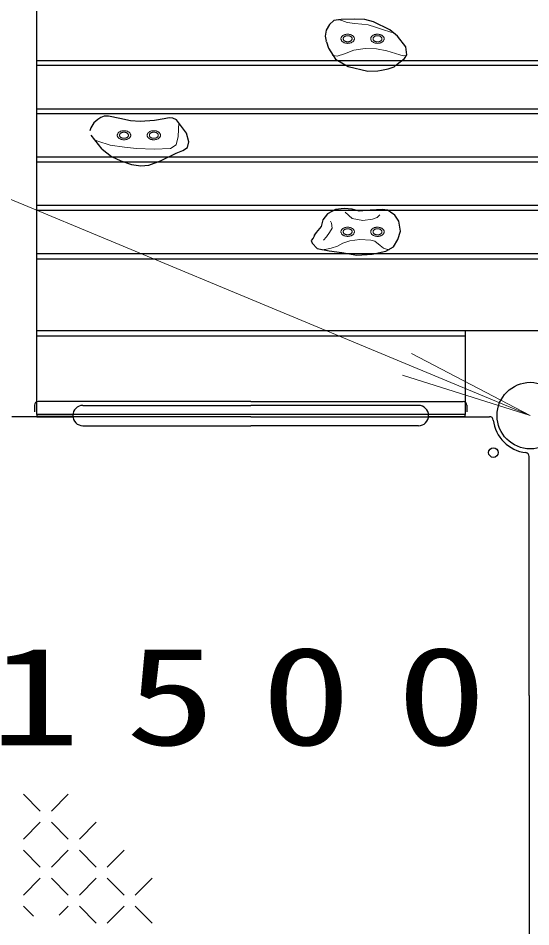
# Model space of a CAD drawing. Units: millimetres on the paper, scale 1:60. Extents: x -385 to 0, y -594 to 267.
# Drawn here: x -297.56 to -286.1, y 154.32 to 174.62 of the extents above; entities that cross this region are included whole.
import ezdxf

# ---------------------------------------------------------------- set-up
doc = ezdxf.new("R2010")
doc.units = ezdxf.units.MM
doc.linetypes.add('USER1', pattern=[4.5, 2.5, -2])
doc.layers.add('LY_1', color=7, linetype='Continuous', lineweight=25)
doc.styles.add('ＭＳ ゴシック', font='')
doc.styles.get('ＭＳ ゴシック').set_extended_font_data('MS Gothic')

msp = doc.modelspace()

# ---------------------------------------------------------------- linework, layer by layer
at = {"layer": 'LY_1'}
for p, q in [((-297.149, 185.416), (-297.149, 165.765)), ((-290.662, 174.084), (-290.671, 174.102)), ((-297.149, 173.671), (-275.066, 173.671)), ((-297.149, 173.563), (-275.066, 173.563)), ((-297.149, 172.593), (-275.066, 172.593)), ((-297.149, 172.485), (-275.066, 172.485)), ((-295.679, 171.687), (-295.923, 172.003)), ((-297.149, 171.515), (-275.066, 171.515)), ((-297.149, 171.408), (-275.066, 171.408)), ((-297.149, 170.438), (-275.066, 170.438)), ((-297.149, 170.33), (-275.066, 170.33)), ((-290.933, 169.765), (-290.929, 169.78)), ((-297.149, 169.36), (-275.066, 169.36)), ((-297.149, 169.242), (-275.066, 169.242)), ((-297.149, 167.638), (-275.066, 167.638)), ((-287.566, 167.638), (-287.566, 165.765)), ((-287.566, 167.515), (-297.149, 167.515)), ((-292.358, 166.057), (-297.108, 166.057)), ((-292.358, 166.057), (-287.608, 166.057)), ((-297.191, 165.973), (-297.191, 165.823)), ((-296.108, 165.967), (-292.358, 165.967)), ((-288.608, 165.967), (-292.358, 165.967)), ((-287.524, 165.973), (-287.524, 165.823)), ((-292.358, 165.715), (-297.697, 165.715)), ((-287.566, 165.765), (-297.149, 165.765)), ((-297.141, 165.767), (-297.141, 165.713)), ((-297.141, 165.767), (-296.333, 165.767)), ((-297.141, 165.713), (-296.333, 165.713)), ((-292.358, 165.715), (-287.018, 165.715)), ((-287.574, 165.767), (-288.382, 165.767)), ((-287.574, 165.713), (-288.382, 165.713)), ((-287.574, 165.767), (-287.574, 165.713)), ((-296.108, 165.513), (-292.358, 165.513)), ((-288.608, 165.513), (-292.358, 165.513)), ((-286.133, 159.49), (-286.133, 164.83)), ((-286.133, 159.49), (-286.133, 154.15))]:
    msp.add_line(p, q, dxfattribs=at)
at = {"layer": 'LY_1', "lineweight": 13}
for p, q in [((-305.429, 173.767), (-286.108, 165.74)), ((-286.108, 165.74), (-288.767, 167.128)), ((-286.108, 165.74), (-288.968, 166.645)), ((-297.064, 156.908), (-297.439, 157.283)), ((-296.439, 157.283), (-296.814, 156.908)), ((-297.064, 156.658), (-297.439, 156.283)), ((-296.439, 156.283), (-296.814, 156.658)), ((-295.814, 156.658), (-296.189, 156.283)), ((-297.064, 155.658), (-297.439, 156.033)), ((-296.439, 156.033), (-296.814, 155.658)), ((-295.814, 155.658), (-296.189, 156.033)), ((-295.189, 156.033), (-295.564, 155.658)), ((-297.064, 155.408), (-297.439, 155.033)), ((-296.439, 155.033), (-296.814, 155.408)), ((-295.814, 155.408), (-296.189, 155.033)), ((-295.189, 155.033), (-295.564, 155.408)), ((-294.564, 155.408), (-294.939, 155.033)), ((-297.217, 154.561), (-297.439, 154.783)), ((-296.439, 154.783), (-296.639, 154.584)), ((-295.814, 154.408), (-296.189, 154.783)), ((-295.189, 154.783), (-295.564, 154.408)), ((-294.564, 154.408), (-294.939, 154.783))]:
    msp.add_line(p, q, dxfattribs=at)
at = {"layer": 'LY_1'}
for points in [[(-290.662, 174.084), (-290.619, 173.948), (-290.462, 173.703), (-290.179, 173.534), (-289.736, 173.431), (-289.514, 173.44), (-289.431, 173.457), (-289.288, 173.487), (-289.153, 173.525), (-289.083, 173.59), (-288.918, 173.715), (-288.87, 173.795), (-288.892, 173.978), (-289.079, 174.215), (-289.248, 174.354), (-289.61, 174.531), (-289.805, 174.584), (-290.032, 174.59), (-290.336, 174.587), (-290.501, 174.561), (-290.593, 174.472), (-290.671, 174.348), (-290.697, 174.215), (-290.671, 174.102)], [(-295.679, 171.687), (-295.471, 171.527), (-295.259, 171.429), (-295.024, 171.348), (-294.811, 171.319), (-294.636, 171.335), (-294.373, 171.432), (-294.027, 171.599), (-293.879, 171.658), (-293.769, 171.724), (-293.741, 171.856), (-293.792, 172.047), (-293.93, 172.223), (-294.018, 172.345), (-294.096, 172.383), (-294.179, 172.389), (-294.29, 172.37), (-294.511, 172.327), (-294.83, 172.308), (-295.042, 172.32), (-295.282, 172.374), (-295.536, 172.43), (-295.633, 172.427), (-295.707, 172.399), (-295.776, 172.349), (-295.863, 172.276), (-295.933, 172.167), (-295.953, 172.099)], [(-290.933, 169.765), (-290.964, 169.706), (-291.003, 169.652), (-290.981, 169.59), (-290.872, 169.474), (-290.606, 169.421), (-290.322, 169.379), (-289.986, 169.326), (-289.642, 169.347), (-289.341, 169.409), (-289.166, 169.507), (-289.07, 169.676), (-289.009, 169.86), (-289.048, 170.079), (-289.135, 170.213), (-289.236, 170.284), (-289.301, 170.329), (-289.415, 170.344), (-289.685, 170.329), (-289.93, 170.305), (-290.091, 170.349), (-290.27, 170.364), (-290.462, 170.341), (-290.641, 170.249), (-290.745, 170.112), (-290.785, 169.964), (-290.894, 169.827), (-290.929, 169.78)]]:
    msp.add_lwpolyline(points, dxfattribs=at)
at = {"layer": 'LY_1', "linetype": 'USER1', "lineweight": 13}
for points in [[(-290.406, 174.583), (-290.319, 174.564), (-290.201, 174.522), (-290.027, 174.493), (-289.875, 174.481), (-289.731, 174.463), (-289.566, 174.416), (-289.414, 174.363), (-289.222, 174.306), (-289.157, 174.284)], [(-288.874, 173.782), (-288.948, 173.774), (-289.022, 173.795), (-289.314, 173.886), (-289.549, 173.934), (-289.797, 173.94), (-290.049, 173.901), (-290.258, 173.818), (-290.427, 173.768), (-290.506, 173.78), (-290.537, 173.79)], [(-293.965, 172.283), (-293.981, 171.975), (-294.025, 171.788), (-294.152, 171.708), (-294.519, 171.692), (-294.911, 171.705), (-295.18, 171.738), (-295.498, 171.782), (-295.772, 171.865), (-295.838, 171.893)], [(-289.264, 169.441), (-289.323, 169.453), (-289.393, 169.48), (-289.463, 169.539), (-289.585, 169.637), (-289.676, 169.661), (-289.921, 169.673), (-290.139, 169.64), (-290.3, 169.593), (-290.418, 169.525), (-290.558, 169.48), (-290.667, 169.453), (-290.774, 169.442)]]:
    msp.add_lwpolyline(points, dxfattribs=at)
at = {"layer": 'LY_1', "lineweight": 13}
for points in [[(-290.341, 174.155), (-290.34, 174.147), (-290.339, 174.138), (-290.336, 174.129), (-290.332, 174.121), (-290.327, 174.112), (-290.321, 174.104), (-290.314, 174.097), (-290.306, 174.09), (-290.297, 174.083), (-290.287, 174.077), (-290.277, 174.072), (-290.266, 174.067), (-290.254, 174.063), (-290.242, 174.06), (-290.23, 174.057), (-290.217, 174.055), (-290.204, 174.054), (-290.191, 174.053), (-290.178, 174.054), (-290.165, 174.055), (-290.152, 174.057), (-290.14, 174.06), (-290.127, 174.063), (-290.116, 174.067), (-290.105, 174.072), (-290.094, 174.077), (-290.085, 174.083), (-290.076, 174.09), (-290.068, 174.097), (-290.061, 174.104), (-290.055, 174.112), (-290.05, 174.121), (-290.046, 174.129), (-290.043, 174.138), (-290.041, 174.147), (-290.041, 174.155), (-290.041, 174.164), (-290.043, 174.173), (-290.046, 174.182), (-290.05, 174.19), (-290.055, 174.199), (-290.061, 174.206), (-290.068, 174.214), (-290.076, 174.221), (-290.085, 174.228), (-290.094, 174.234), (-290.105, 174.239), (-290.116, 174.244), (-290.127, 174.248), (-290.14, 174.251), (-290.152, 174.254), (-290.165, 174.256), (-290.178, 174.257), (-290.191, 174.257), (-290.204, 174.257), (-290.217, 174.256), (-290.23, 174.254), (-290.242, 174.251), (-290.254, 174.248), (-290.266, 174.244), (-290.277, 174.239), (-290.287, 174.234), (-290.297, 174.228), (-290.306, 174.221), (-290.314, 174.214), (-290.321, 174.206), (-290.327, 174.199), (-290.332, 174.19), (-290.336, 174.182), (-290.339, 174.173), (-290.34, 174.164)], [(-290.291, 174.155), (-290.29, 174.15), (-290.289, 174.144), (-290.287, 174.138), (-290.285, 174.132), (-290.282, 174.127), (-290.277, 174.121), (-290.273, 174.116), (-290.267, 174.112), (-290.262, 174.107), (-290.255, 174.103), (-290.248, 174.1), (-290.241, 174.097), (-290.233, 174.094), (-290.225, 174.092), (-290.217, 174.09), (-290.208, 174.089), (-290.2, 174.088), (-290.191, 174.087), (-290.182, 174.088), (-290.174, 174.089), (-290.165, 174.09), (-290.157, 174.092), (-290.149, 174.094), (-290.141, 174.097), (-290.134, 174.1), (-290.127, 174.103), (-290.12, 174.107), (-290.114, 174.112), (-290.109, 174.116), (-290.104, 174.121), (-290.1, 174.127), (-290.097, 174.132), (-290.094, 174.138), (-290.092, 174.144), (-290.091, 174.15), (-290.091, 174.155), (-290.091, 174.161), (-290.092, 174.167), (-290.094, 174.173), (-290.097, 174.179), (-290.1, 174.184), (-290.104, 174.189), (-290.109, 174.194), (-290.114, 174.199), (-290.12, 174.204), (-290.127, 174.208), (-290.134, 174.211), (-290.141, 174.214), (-290.149, 174.217), (-290.157, 174.219), (-290.165, 174.221), (-290.174, 174.222), (-290.182, 174.223), (-290.191, 174.223), (-290.2, 174.223), (-290.208, 174.222), (-290.217, 174.221), (-290.225, 174.219), (-290.233, 174.217), (-290.241, 174.214), (-290.248, 174.211), (-290.255, 174.208), (-290.262, 174.204), (-290.267, 174.199), (-290.273, 174.194), (-290.277, 174.189), (-290.282, 174.184), (-290.285, 174.179), (-290.287, 174.173), (-290.289, 174.167), (-290.29, 174.161)], [(-289.674, 174.155), (-289.674, 174.147), (-289.672, 174.138), (-289.669, 174.129), (-289.665, 174.121), (-289.66, 174.112), (-289.654, 174.104), (-289.647, 174.097), (-289.639, 174.09), (-289.63, 174.083), (-289.621, 174.077), (-289.61, 174.072), (-289.599, 174.067), (-289.588, 174.063), (-289.576, 174.06), (-289.563, 174.057), (-289.55, 174.055), (-289.537, 174.054), (-289.524, 174.053), (-289.511, 174.054), (-289.498, 174.055), (-289.485, 174.057), (-289.473, 174.06), (-289.461, 174.063), (-289.449, 174.067), (-289.438, 174.072), (-289.428, 174.077), (-289.418, 174.083), (-289.409, 174.09), (-289.401, 174.097), (-289.394, 174.104), (-289.388, 174.112), (-289.383, 174.121), (-289.379, 174.129), (-289.376, 174.138), (-289.375, 174.147), (-289.374, 174.155), (-289.375, 174.164), (-289.376, 174.173), (-289.379, 174.182), (-289.383, 174.19), (-289.388, 174.199), (-289.394, 174.206), (-289.401, 174.214), (-289.409, 174.221), (-289.418, 174.228), (-289.428, 174.234), (-289.438, 174.239), (-289.449, 174.244), (-289.461, 174.248), (-289.473, 174.251), (-289.485, 174.254), (-289.498, 174.256), (-289.511, 174.257), (-289.524, 174.257), (-289.537, 174.257), (-289.55, 174.256), (-289.563, 174.254), (-289.576, 174.251), (-289.588, 174.248), (-289.599, 174.244), (-289.61, 174.239), (-289.621, 174.234), (-289.63, 174.228), (-289.639, 174.221), (-289.647, 174.214), (-289.654, 174.206), (-289.66, 174.199), (-289.665, 174.19), (-289.669, 174.182), (-289.672, 174.173), (-289.674, 174.164)], [(-289.624, 174.155), (-289.624, 174.15), (-289.623, 174.144), (-289.621, 174.138), (-289.618, 174.132), (-289.615, 174.127), (-289.611, 174.121), (-289.606, 174.116), (-289.601, 174.112), (-289.595, 174.107), (-289.588, 174.103), (-289.582, 174.1), (-289.574, 174.097), (-289.566, 174.094), (-289.558, 174.092), (-289.55, 174.09), (-289.542, 174.089), (-289.533, 174.088), (-289.524, 174.087), (-289.515, 174.088), (-289.507, 174.089), (-289.498, 174.09), (-289.49, 174.092), (-289.482, 174.094), (-289.474, 174.097), (-289.467, 174.1), (-289.46, 174.103), (-289.453, 174.107), (-289.448, 174.112), (-289.442, 174.116), (-289.438, 174.121), (-289.434, 174.127), (-289.43, 174.132), (-289.428, 174.138), (-289.426, 174.144), (-289.425, 174.15), (-289.424, 174.155), (-289.425, 174.161), (-289.426, 174.167), (-289.428, 174.173), (-289.43, 174.179), (-289.434, 174.184), (-289.438, 174.189), (-289.442, 174.194), (-289.448, 174.199), (-289.453, 174.204), (-289.46, 174.208), (-289.467, 174.211), (-289.474, 174.214), (-289.482, 174.217), (-289.49, 174.219), (-289.498, 174.221), (-289.507, 174.222), (-289.515, 174.223), (-289.524, 174.223), (-289.533, 174.223), (-289.542, 174.222), (-289.55, 174.221), (-289.558, 174.219), (-289.566, 174.217), (-289.574, 174.214), (-289.582, 174.211), (-289.588, 174.208), (-289.595, 174.204), (-289.601, 174.199), (-289.606, 174.194), (-289.611, 174.189), (-289.615, 174.184), (-289.618, 174.179), (-289.621, 174.173), (-289.623, 174.167), (-289.624, 174.161)], [(-295.341, 172), (-295.34, 171.991), (-295.339, 171.983), (-295.336, 171.974), (-295.332, 171.965), (-295.327, 171.957), (-295.321, 171.949), (-295.314, 171.942), (-295.306, 171.935), (-295.297, 171.928), (-295.287, 171.922), (-295.277, 171.917), (-295.266, 171.912), (-295.254, 171.908), (-295.242, 171.904), (-295.23, 171.902), (-295.217, 171.9), (-295.204, 171.899), (-295.191, 171.898), (-295.178, 171.899), (-295.165, 171.9), (-295.152, 171.902), (-295.14, 171.904), (-295.127, 171.908), (-295.116, 171.912), (-295.105, 171.917), (-295.094, 171.922), (-295.085, 171.928), (-295.076, 171.935), (-295.068, 171.942), (-295.061, 171.949), (-295.055, 171.957), (-295.05, 171.965), (-295.046, 171.974), (-295.043, 171.983), (-295.041, 171.991), (-295.041, 172), (-295.041, 172.009), (-295.043, 172.018), (-295.046, 172.027), (-295.05, 172.035), (-295.055, 172.043), (-295.061, 172.051), (-295.068, 172.059), (-295.076, 172.066), (-295.085, 172.072), (-295.094, 172.078), (-295.105, 172.084), (-295.116, 172.089), (-295.127, 172.093), (-295.14, 172.096), (-295.152, 172.099), (-295.165, 172.101), (-295.178, 172.102), (-295.191, 172.102), (-295.204, 172.102), (-295.217, 172.101), (-295.23, 172.099), (-295.242, 172.096), (-295.254, 172.093), (-295.266, 172.089), (-295.277, 172.084), (-295.287, 172.078), (-295.297, 172.072), (-295.306, 172.066), (-295.314, 172.059), (-295.321, 172.051), (-295.327, 172.043), (-295.332, 172.035), (-295.336, 172.027), (-295.339, 172.018), (-295.34, 172.009)], [(-295.291, 172), (-295.29, 171.994), (-295.289, 171.988), (-295.287, 171.983), (-295.285, 171.977), (-295.282, 171.972), (-295.277, 171.966), (-295.273, 171.961), (-295.267, 171.957), (-295.262, 171.952), (-295.255, 171.948), (-295.248, 171.945), (-295.241, 171.941), (-295.233, 171.939), (-295.225, 171.936), (-295.217, 171.935), (-295.208, 171.933), (-295.2, 171.933), (-295.191, 171.932), (-295.182, 171.933), (-295.174, 171.933), (-295.165, 171.935), (-295.157, 171.936), (-295.149, 171.939), (-295.141, 171.941), (-295.134, 171.945), (-295.127, 171.948), (-295.12, 171.952), (-295.114, 171.957), (-295.109, 171.961), (-295.104, 171.966), (-295.1, 171.972), (-295.097, 171.977), (-295.094, 171.983), (-295.092, 171.988), (-295.091, 171.994), (-295.091, 172), (-295.091, 172.006), (-295.092, 172.012), (-295.094, 172.018), (-295.097, 172.024), (-295.1, 172.029), (-295.104, 172.034), (-295.109, 172.039), (-295.114, 172.044), (-295.12, 172.048), (-295.127, 172.052), (-295.134, 172.056), (-295.141, 172.059), (-295.149, 172.062), (-295.157, 172.064), (-295.165, 172.066), (-295.174, 172.067), (-295.182, 172.068), (-295.191, 172.068), (-295.2, 172.068), (-295.208, 172.067), (-295.217, 172.066), (-295.225, 172.064), (-295.233, 172.062), (-295.241, 172.059), (-295.248, 172.056), (-295.255, 172.052), (-295.262, 172.048), (-295.267, 172.044), (-295.273, 172.039), (-295.277, 172.034), (-295.282, 172.029), (-295.285, 172.024), (-295.287, 172.018), (-295.289, 172.012), (-295.29, 172.006)], [(-294.674, 172), (-294.674, 171.991), (-294.672, 171.983), (-294.669, 171.974), (-294.665, 171.965), (-294.66, 171.957), (-294.654, 171.949), (-294.647, 171.942), (-294.639, 171.935), (-294.63, 171.928), (-294.621, 171.922), (-294.61, 171.917), (-294.599, 171.912), (-294.588, 171.908), (-294.576, 171.904), (-294.563, 171.902), (-294.55, 171.9), (-294.537, 171.899), (-294.524, 171.898), (-294.511, 171.899), (-294.498, 171.9), (-294.485, 171.902), (-294.473, 171.904), (-294.461, 171.908), (-294.449, 171.912), (-294.438, 171.917), (-294.428, 171.922), (-294.418, 171.928), (-294.409, 171.935), (-294.401, 171.942), (-294.394, 171.949), (-294.388, 171.957), (-294.383, 171.965), (-294.379, 171.974), (-294.376, 171.983), (-294.375, 171.991), (-294.374, 172), (-294.375, 172.009), (-294.376, 172.018), (-294.379, 172.027), (-294.383, 172.035), (-294.388, 172.043), (-294.394, 172.051), (-294.401, 172.059), (-294.409, 172.066), (-294.418, 172.072), (-294.428, 172.078), (-294.438, 172.084), (-294.449, 172.089), (-294.461, 172.093), (-294.473, 172.096), (-294.485, 172.099), (-294.498, 172.101), (-294.511, 172.102), (-294.524, 172.102), (-294.537, 172.102), (-294.55, 172.101), (-294.563, 172.099), (-294.576, 172.096), (-294.588, 172.093), (-294.599, 172.089), (-294.61, 172.084), (-294.621, 172.078), (-294.63, 172.072), (-294.639, 172.066), (-294.647, 172.059), (-294.654, 172.051), (-294.66, 172.043), (-294.665, 172.035), (-294.669, 172.027), (-294.672, 172.018), (-294.674, 172.009)], [(-294.624, 172), (-294.624, 171.994), (-294.623, 171.988), (-294.621, 171.983), (-294.618, 171.977), (-294.615, 171.972), (-294.611, 171.966), (-294.606, 171.961), (-294.601, 171.957), (-294.595, 171.952), (-294.588, 171.948), (-294.582, 171.945), (-294.574, 171.941), (-294.566, 171.939), (-294.558, 171.936), (-294.55, 171.935), (-294.542, 171.933), (-294.533, 171.933), (-294.524, 171.932), (-294.515, 171.933), (-294.507, 171.933), (-294.498, 171.935), (-294.49, 171.936), (-294.482, 171.939), (-294.474, 171.941), (-294.467, 171.945), (-294.46, 171.948), (-294.453, 171.952), (-294.448, 171.957), (-294.442, 171.961), (-294.438, 171.966), (-294.434, 171.972), (-294.43, 171.977), (-294.428, 171.983), (-294.426, 171.988), (-294.425, 171.994), (-294.424, 172), (-294.425, 172.006), (-294.426, 172.012), (-294.428, 172.018), (-294.43, 172.024), (-294.434, 172.029), (-294.438, 172.034), (-294.442, 172.039), (-294.448, 172.044), (-294.453, 172.048), (-294.46, 172.052), (-294.467, 172.056), (-294.474, 172.059), (-294.482, 172.062), (-294.49, 172.064), (-294.498, 172.066), (-294.507, 172.067), (-294.515, 172.068), (-294.524, 172.068), (-294.533, 172.068), (-294.542, 172.067), (-294.55, 172.066), (-294.558, 172.064), (-294.566, 172.062), (-294.574, 172.059), (-294.582, 172.056), (-294.588, 172.052), (-294.595, 172.048), (-294.601, 172.044), (-294.606, 172.039), (-294.611, 172.034), (-294.615, 172.029), (-294.618, 172.024), (-294.621, 172.018), (-294.623, 172.012), (-294.624, 172.006)], [(-290.341, 169.845), (-290.34, 169.836), (-290.339, 169.827), (-290.336, 169.819), (-290.332, 169.81), (-290.327, 169.802), (-290.321, 169.794), (-290.314, 169.787), (-290.306, 169.779), (-290.297, 169.773), (-290.287, 169.767), (-290.277, 169.762), (-290.266, 169.757), (-290.254, 169.753), (-290.242, 169.749), (-290.23, 169.747), (-290.217, 169.745), (-290.204, 169.743), (-290.191, 169.743), (-290.178, 169.743), (-290.165, 169.745), (-290.152, 169.747), (-290.14, 169.749), (-290.127, 169.753), (-290.116, 169.757), (-290.105, 169.762), (-290.094, 169.767), (-290.085, 169.773), (-290.076, 169.779), (-290.068, 169.787), (-290.061, 169.794), (-290.055, 169.802), (-290.05, 169.81), (-290.046, 169.819), (-290.043, 169.827), (-290.041, 169.836), (-290.041, 169.845), (-290.041, 169.854), (-290.043, 169.863), (-290.046, 169.871), (-290.05, 169.88), (-290.055, 169.888), (-290.061, 169.896), (-290.068, 169.904), (-290.076, 169.911), (-290.085, 169.917), (-290.094, 169.923), (-290.105, 169.929), (-290.116, 169.933), (-290.127, 169.938), (-290.14, 169.941), (-290.152, 169.944), (-290.165, 169.946), (-290.178, 169.947), (-290.191, 169.947), (-290.204, 169.947), (-290.217, 169.946), (-290.23, 169.944), (-290.242, 169.941), (-290.254, 169.938), (-290.266, 169.933), (-290.277, 169.929), (-290.287, 169.923), (-290.297, 169.917), (-290.306, 169.911), (-290.314, 169.904), (-290.321, 169.896), (-290.327, 169.888), (-290.332, 169.88), (-290.336, 169.871), (-290.339, 169.863), (-290.34, 169.854)], [(-290.291, 169.845), (-290.29, 169.839), (-290.289, 169.833), (-290.287, 169.827), (-290.285, 169.822), (-290.282, 169.816), (-290.277, 169.811), (-290.273, 169.806), (-290.267, 169.801), (-290.262, 169.797), (-290.255, 169.793), (-290.248, 169.789), (-290.241, 169.786), (-290.233, 169.783), (-290.225, 169.781), (-290.217, 169.779), (-290.208, 169.778), (-290.2, 169.777), (-290.191, 169.777), (-290.182, 169.777), (-290.174, 169.778), (-290.165, 169.779), (-290.157, 169.781), (-290.149, 169.783), (-290.141, 169.786), (-290.134, 169.789), (-290.127, 169.793), (-290.12, 169.797), (-290.114, 169.801), (-290.109, 169.806), (-290.104, 169.811), (-290.1, 169.816), (-290.097, 169.822), (-290.094, 169.827), (-290.092, 169.833), (-290.091, 169.839), (-290.091, 169.845), (-290.091, 169.851), (-290.092, 169.857), (-290.094, 169.863), (-290.097, 169.868), (-290.1, 169.874), (-290.104, 169.879), (-290.109, 169.884), (-290.114, 169.889), (-290.12, 169.893), (-290.127, 169.897), (-290.134, 169.901), (-290.141, 169.904), (-290.149, 169.907), (-290.157, 169.909), (-290.165, 169.911), (-290.174, 169.912), (-290.182, 169.913), (-290.191, 169.913), (-290.2, 169.913), (-290.208, 169.912), (-290.217, 169.911), (-290.225, 169.909), (-290.233, 169.907), (-290.241, 169.904), (-290.248, 169.901), (-290.255, 169.897), (-290.262, 169.893), (-290.267, 169.889), (-290.273, 169.884), (-290.277, 169.879), (-290.282, 169.874), (-290.285, 169.868), (-290.287, 169.863), (-290.289, 169.857), (-290.29, 169.851)], [(-289.674, 169.845), (-289.674, 169.836), (-289.672, 169.827), (-289.669, 169.819), (-289.665, 169.81), (-289.66, 169.802), (-289.654, 169.794), (-289.647, 169.787), (-289.639, 169.779), (-289.63, 169.773), (-289.621, 169.767), (-289.61, 169.762), (-289.599, 169.757), (-289.588, 169.753), (-289.576, 169.749), (-289.563, 169.747), (-289.55, 169.745), (-289.537, 169.743), (-289.524, 169.743), (-289.511, 169.743), (-289.498, 169.745), (-289.485, 169.747), (-289.473, 169.749), (-289.461, 169.753), (-289.449, 169.757), (-289.438, 169.762), (-289.428, 169.767), (-289.418, 169.773), (-289.409, 169.779), (-289.401, 169.787), (-289.394, 169.794), (-289.388, 169.802), (-289.383, 169.81), (-289.379, 169.819), (-289.376, 169.827), (-289.375, 169.836), (-289.374, 169.845), (-289.375, 169.854), (-289.376, 169.863), (-289.379, 169.871), (-289.383, 169.88), (-289.388, 169.888), (-289.394, 169.896), (-289.401, 169.904), (-289.409, 169.911), (-289.418, 169.917), (-289.428, 169.923), (-289.438, 169.929), (-289.449, 169.933), (-289.461, 169.938), (-289.473, 169.941), (-289.485, 169.944), (-289.498, 169.946), (-289.511, 169.947), (-289.524, 169.947), (-289.537, 169.947), (-289.55, 169.946), (-289.563, 169.944), (-289.576, 169.941), (-289.588, 169.938), (-289.599, 169.933), (-289.61, 169.929), (-289.621, 169.923), (-289.63, 169.917), (-289.639, 169.911), (-289.647, 169.904), (-289.654, 169.896), (-289.66, 169.888), (-289.665, 169.88), (-289.669, 169.871), (-289.672, 169.863), (-289.674, 169.854)], [(-289.624, 169.845), (-289.624, 169.839), (-289.623, 169.833), (-289.621, 169.827), (-289.618, 169.822), (-289.615, 169.816), (-289.611, 169.811), (-289.606, 169.806), (-289.601, 169.801), (-289.595, 169.797), (-289.588, 169.793), (-289.582, 169.789), (-289.574, 169.786), (-289.566, 169.783), (-289.558, 169.781), (-289.55, 169.779), (-289.542, 169.778), (-289.533, 169.777), (-289.524, 169.777), (-289.515, 169.777), (-289.507, 169.778), (-289.498, 169.779), (-289.49, 169.781), (-289.482, 169.783), (-289.474, 169.786), (-289.467, 169.789), (-289.46, 169.793), (-289.453, 169.797), (-289.448, 169.801), (-289.442, 169.806), (-289.438, 169.811), (-289.434, 169.816), (-289.43, 169.822), (-289.428, 169.827), (-289.426, 169.833), (-289.425, 169.839), (-289.424, 169.845), (-289.425, 169.851), (-289.426, 169.857), (-289.428, 169.863), (-289.43, 169.868), (-289.434, 169.874), (-289.438, 169.879), (-289.442, 169.884), (-289.448, 169.889), (-289.453, 169.893), (-289.46, 169.897), (-289.467, 169.901), (-289.474, 169.904), (-289.482, 169.907), (-289.49, 169.909), (-289.498, 169.911), (-289.507, 169.912), (-289.515, 169.913), (-289.524, 169.913), (-289.533, 169.913), (-289.542, 169.912), (-289.55, 169.911), (-289.558, 169.909), (-289.566, 169.907), (-289.574, 169.904), (-289.582, 169.901), (-289.588, 169.897), (-289.595, 169.893), (-289.601, 169.889), (-289.606, 169.884), (-289.611, 169.879), (-289.615, 169.874), (-289.618, 169.868), (-289.621, 169.863), (-289.623, 169.857), (-289.624, 169.851)]]:
    msp.add_lwpolyline(points, close=True, dxfattribs=at)
for points in [[(-290.248, 170.284), (-290.087, 170.142), (-289.851, 170.094), (-289.637, 170.124), (-289.532, 170.165), (-289.471, 170.222)], [(-290.732, 169.655), (-290.667, 169.735), (-290.593, 169.83), (-290.54, 169.922), (-290.553, 170.035), (-290.571, 170.079)]]:
    msp.add_lwpolyline(points, dxfattribs=at)
at = {"layer": 'LY_1'}
for centre, radius in [((-286.108, 165.74), 0.743), ((-286.932, 164.915), 0.108)]:
    msp.add_circle(centre, radius, dxfattribs=at)
for centre, radius, start, end in [((-297.108, 165.973), 0.0833, 90, 180), ((-287.608, 165.973), 0.0833, 0, 90), ((-296.108, 165.74), 0.227, 90, 270), ((-288.608, 165.74), 0.227, 270, 90), ((-287.018, 165.632), 0.0833, 6.7872, 90), ((-286.108, 165.74), 0.833, 186.7872, 263.2128), ((-286.216, 164.83), 0.0833, 0, 83.2128)]:
    msp.add_arc(centre, radius, start, end, dxfattribs=at)

# ---------------------------------------------------------------- texts
at = {"layer": 'LY_1', "insert": (-298.187, 159.462), "char_height": 2.199, "attachment_point": 4, "style": 'ＭＳ ゴシック'}
msp.add_mtext('\\T1.5;\\W1.35;1500', dxfattribs=at)

doc.saveas('drawing.dxf')
